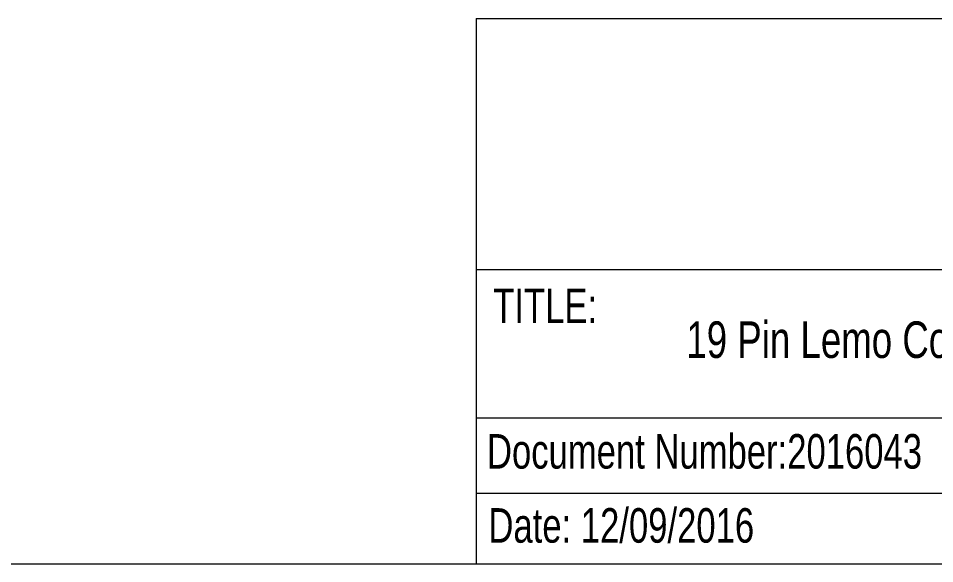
# Model space of a CAD drawing. Header units: millimetres. Extents: x 5 to 292, y 4 to 204.
# Drawn here: x 148.4 to 241.3, y 4.5 to 59.7 of the extents above; entities that cross this region are included whole.
import ezdxf

# ---------------------------------------------------------------- set-up
doc = ezdxf.new("R2010")
doc.units = ezdxf.units.MM
doc.layers.add('LAYER_1', color=179, linetype='Continuous')
doc.styles.add('SLDTEXTSTYLE0', font='TXT', dxfattribs={"width": 0.75})

msp = doc.modelspace()

# ---------------------------------------------------------------- linework, layer by layer
at = {"color": 7, "linetype": 'Continuous', "lineweight": 18}
for p, q in [((194.842, 59.73), (291.92, 59.73)), ((194.842, 59.73), (194.842, 4.48)), ((291.92, 34.257), (194.842, 34.257)), ((194.842, 19.24), (291.92, 19.24)), ((194.842, 11.63), (291.92, 11.63)), ((4.92, 4.48), (291.92, 4.48))]:
    msp.add_line(p, q, dxfattribs=at)

# ---------------------------------------------------------------- texts
at = {"layer": 'LAYER_1', "attachment_point": 1, "style": 'SLDTEXTSTYLE0'}
for s, insert, char_height in [('TITLE:', (196.554, 32.358), 3.5), ('19 Pin Lemo Connector', (216.133, 29.027), 3.70417), ('Document Number:2016043', (195.922, 17.612), 3.5), ('Date: 12/09/2016', (196.07, 10.106), 3.5)]:
    msp.add_mtext(s, dxfattribs=dict(at, insert=insert, char_height=char_height))

doc.saveas('drawing.dxf')
